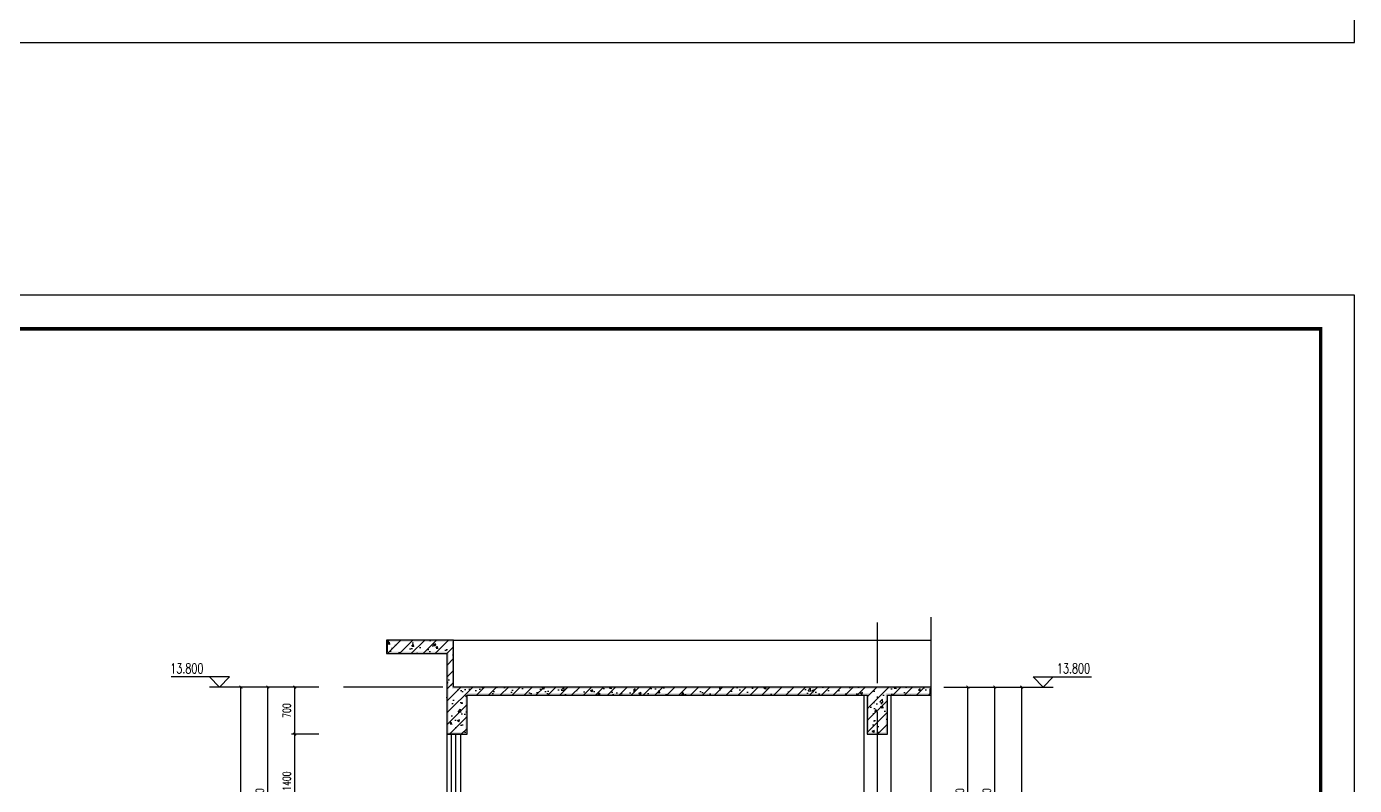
# Model space of a CAD drawing. Extents: x 5904849 to 6011887, y -826029 to -177002.
# Drawn here: x 5927156 to 5946899, y -770162 to -758873 of the extents above; entities that cross this region are included whole.
import ezdxf

# ---------------------------------------------------------------- set-up
doc = ezdxf.new("R2010")
doc.units = 0
doc.header["$LTSCALE"] = 1000
doc.header["$MEASUREMENT"] = 0
doc.linetypes.add('DOTE', pattern=[2.42, 2, -0.2, 0.02, -0.2])
doc.layers.get('0').update_dxf_attribs({"linetype": 'CONTINUOUS'})
doc.layers.get('Defpoints').update_dxf_attribs({"linetype": 'CONTINUOUS'})
for name, color, linetype in [('COLUMN', 9, 'CONTINUOUS'), ('DIM_ELEV', 3, 'CONTINUOUS'), ('DIM_SYMB', 3, 'CONTINUOUS'), ('DOTE', 252, 'CONTINUOUS'), ('PUB_DIM', 3, 'CONTINUOUS'), ('PUB_HATCH', 8, 'CONTINUOUS'), ('PUB_TEXT', 7, 'CONTINUOUS'), ('PUB_TITLE', 4, 'CONTINUOUS'), ('S_STAIR', 2, 'CONTINUOUS'), ('WINDOW', 4, 'CONTINUOUS')]:
    doc.layers.add(name, color=color, linetype=linetype)
doc.styles.add('_TCH_DIM', font='SIMPLEX', dxfattribs={"bigfont": 'GBCBIG'})
doc.styles.add('_TCH_DIM_T3', font='SIMPLEX', dxfattribs={"width": 0.705882, "bigfont": 'GBCBIG'})
doc.dimstyles.new('_TCH_ARCH&&50', dxfattribs={"dimtxt": 119, "dimasz": 40, "dimexe": 50, "dimexo": 100, "dimgap": 60.5, "dimtad": 1, "dimdec": 0, "dimzin": 0, "dimdsep": 46, "dimtxsty": '_TCH_DIM_T3', "dimblk": 'ARCHTICK', "dimcen": 0.09, "dimclrt": 7, "dimazin": 2, "dimtfac": 1, "dimtdec": 0, "dimtix": 1, "dimtmove": 2, "dimatfit": 3, "dimfxl": 0, "dimtolj": 1, "dimtzin": 0, "dimarcsym": 0})

# ---------------------------------------------------------------- blocks, each defined once
blk = doc.blocks.new('_ArchTick')
at = {"color": 0, "linetype": 'ByBlock', "const_width": 0.4}
blk.add_lwpolyline([(-0.5, -0.5), (0.5, 0.5)], dxfattribs=at)
blk = doc.blocks.new('*D333')
at = {"layer": 'Defpoints', "color": 0}
for p in [(5941094, -768698), (5941953, -768698), (5941094, -782498)]:
    blk.add_point(p, dxfattribs=at)
at = {"layer": 'PUB_DIM', "color": 0, "lineweight": -2}
for p, q in [((5941194, -768698), (5942003, -768698)), ((5941953, -782498), (5941953, -768698)), ((5941194, -782498), (5942003, -782498))]:
    blk.add_line(p, q, dxfattribs=at)
at = {"layer": 'PUB_DIM', "color": 0, "lineweight": -2, "xscale": 40, "yscale": 40, "zscale": 40}
for p, rotation in [((5941953, -768698), 90), ((5941953, -782498), 270)]:
    blk.add_blockref('_ArchTick', p, dxfattribs=dict(at, rotation=rotation))
at = {"layer": 'PUB_DIM', "color": 7, "insert": (5941833, -775598), "char_height": 119, "attachment_point": 5, "rotation": 90, "style": '_TCH_DIM_T3'}
blk.add_mtext('\\A1;13800', dxfattribs=at)
blk = doc.blocks.new('*D337')
at = {"layer": 'Defpoints', "color": 0}
for p in [(5940694, -768698), (5941553, -768698), (5940694, -771998)]:
    blk.add_point(p, dxfattribs=at)
at = {"layer": 'PUB_DIM', "color": 0, "lineweight": -2}
for p, q in [((5940794, -768698), (5941603, -768698)), ((5941553, -771998), (5941553, -768698)), ((5940794, -771998), (5941603, -771998))]:
    blk.add_line(p, q, dxfattribs=at)
at = {"layer": 'PUB_DIM', "color": 0, "lineweight": -2, "xscale": 40, "yscale": 40, "zscale": 40}
for p, rotation in [((5941553, -768698), 90), ((5941553, -771998), 270)]:
    blk.add_blockref('_ArchTick', p, dxfattribs=dict(at, rotation=rotation))
at = {"layer": 'PUB_DIM', "color": 7, "insert": (5941433, -770348), "char_height": 119, "attachment_point": 5, "rotation": 90, "style": '_TCH_DIM_T3'}
blk.add_mtext('\\A1;3300', dxfattribs=at)
blk = doc.blocks.new('*D344')
at = {"layer": 'Defpoints', "color": 0}
for p in [(5940694, -768698), (5941153, -768698), (5940694, -771998)]:
    blk.add_point(p, dxfattribs=at)
at = {"layer": 'PUB_DIM', "color": 0, "lineweight": -2}
for p, q in [((5940794, -768698), (5941203, -768698)), ((5941153, -771998), (5941153, -768698)), ((5940794, -771998), (5941203, -771998))]:
    blk.add_line(p, q, dxfattribs=at)
at = {"layer": 'PUB_DIM', "color": 0, "lineweight": -2, "xscale": 40, "yscale": 40, "zscale": 40}
for p, rotation in [((5941153, -768698), 90), ((5941153, -771998), 270)]:
    blk.add_blockref('_ArchTick', p, dxfattribs=dict(at, rotation=rotation))
at = {"layer": 'PUB_DIM', "color": 7, "insert": (5941033, -770348), "char_height": 119, "attachment_point": 5, "rotation": 90, "style": '_TCH_DIM_T3'}
blk.add_mtext('\\A1;3300', dxfattribs=at)
blk = doc.blocks.new('$TCHSYS$WIN2D')
for p, q in [((-0.5, 0.5), (0.5, 0.5)), ((-0.5, 0.5), (-0.5, -0.5)), ((0.5, 0.5), (0.5, -0.5)), ((0.5, 0.167), (-0.5, 0.167)), ((0.5, -0.167), (-0.5, -0.167)), ((-0.5, -0.5), (0.5, -0.5))]:
    blk.add_line(p, q)
blk = doc.blocks.new('*D363')
at = {"layer": 'Defpoints', "color": 0}
for p in [(5930344, -768698), (5931203, -768698), (5931203, -782798)]:
    blk.add_point(p, dxfattribs=at)
at = {"layer": 'PUB_DIM', "color": 0, "lineweight": -2}
for p, q in [((5931103, -768698), (5930294, -768698)), ((5930344, -782798), (5930344, -768698)), ((5931103, -782798), (5930294, -782798))]:
    blk.add_line(p, q, dxfattribs=at)
at = {"layer": 'PUB_DIM', "color": 0, "lineweight": -2, "xscale": 40, "yscale": 40, "zscale": 40}
for p, rotation in [((5930344, -768698), 90), ((5930344, -782798), 270)]:
    blk.add_blockref('_ArchTick', p, dxfattribs=dict(at, rotation=rotation))
at = {"layer": 'PUB_DIM', "color": 7, "insert": (5930224, -775748), "char_height": 119, "attachment_point": 5, "rotation": 90, "style": '_TCH_DIM_T3'}
blk.add_mtext('\\A1;14100', dxfattribs=at)
blk = doc.blocks.new('*D368')
at = {"layer": 'Defpoints', "color": 0}
for p in [(5930744, -768698), (5931603, -768698), (5931603, -771998)]:
    blk.add_point(p, dxfattribs=at)
at = {"layer": 'PUB_DIM', "color": 0, "lineweight": -2}
for p, q in [((5931503, -768698), (5930694, -768698)), ((5930744, -771998), (5930744, -768698)), ((5931503, -771998), (5930694, -771998))]:
    blk.add_line(p, q, dxfattribs=at)
at = {"layer": 'PUB_DIM', "color": 0, "lineweight": -2, "xscale": 40, "yscale": 40, "zscale": 40}
for p, rotation in [((5930744, -768698), 90), ((5930744, -771998), 270)]:
    blk.add_blockref('_ArchTick', p, dxfattribs=dict(at, rotation=rotation))
at = {"layer": 'PUB_DIM', "color": 7, "insert": (5930624, -770348), "char_height": 119, "attachment_point": 5, "rotation": 90, "style": '_TCH_DIM_T3'}
blk.add_mtext('\\A1;3300', dxfattribs=at)
blk = doc.blocks.new('*D380')
at = {"layer": 'Defpoints', "color": 0}
for p in [(5931144, -769398), (5931603, -769398), (5931603, -770798)]:
    blk.add_point(p, dxfattribs=at)
at = {"layer": 'PUB_DIM', "color": 0, "lineweight": -2}
for p, q in [((5931503, -769398), (5931094, -769398)), ((5931144, -770798), (5931144, -769398)), ((5931503, -770798), (5931094, -770798))]:
    blk.add_line(p, q, dxfattribs=at)
at = {"layer": 'PUB_DIM', "color": 0, "lineweight": -2, "xscale": 40, "yscale": 40, "zscale": 40}
for p, rotation in [((5931144, -769398), 90), ((5931144, -770798), 270)]:
    blk.add_blockref('_ArchTick', p, dxfattribs=dict(at, rotation=rotation))
at = {"layer": 'PUB_DIM', "color": 7, "insert": (5931024, -770098), "char_height": 119, "attachment_point": 5, "rotation": 90, "style": '_TCH_DIM_T3'}
blk.add_mtext('\\A1;1400', dxfattribs=at)
blk = doc.blocks.new('*D381')
at = {"layer": 'Defpoints', "color": 0}
for p in [(5931144, -768698), (5931603, -768698), (5931603, -769398)]:
    blk.add_point(p, dxfattribs=at)
at = {"layer": 'PUB_DIM', "color": 0, "lineweight": -2}
for p, q in [((5931503, -768698), (5931094, -768698)), ((5931144, -769398), (5931144, -768698)), ((5931503, -769398), (5931094, -769398))]:
    blk.add_line(p, q, dxfattribs=at)
at = {"layer": 'PUB_DIM', "color": 0, "lineweight": -2, "xscale": 40, "yscale": 40, "zscale": 40}
for p, rotation in [((5931144, -768698), 90), ((5931144, -769398), 270)]:
    blk.add_blockref('_ArchTick', p, dxfattribs=dict(at, rotation=rotation))
at = {"layer": 'PUB_DIM', "color": 7, "insert": (5931024, -769048), "char_height": 119, "attachment_point": 5, "rotation": 90, "style": '_TCH_DIM_T3'}
blk.add_mtext('\\A1;700', dxfattribs=at)

msp = doc.modelspace()

# ---------------------------------------------------------------- hatches: boundary and pattern name
at = {"layer": 'COLUMN'}
for points in [[(5933505.9, -767998.3), (5932505.9, -767998.3), (5932530.9, -768023.3), (5933480.9, -768023.3)], [(5932505.9, -767998.3), (5932505.9, -768198.3), (5932530.9, -768173.3), (5932530.9, -768023.3)], [(5933505.9, -768698.3), (5933505.9, -767998.3), (5933480.9, -768023.3), (5933480.9, -768723.3)], [(5932505.9, -768198.3), (5933405.9, -768198.3), (5933430.9, -768173.3), (5932530.9, -768173.3)], [(5933405.9, -768198.3), (5933405.9, -769398.3), (5933430.9, -769373.3), (5933430.9, -768173.3)], [(5940604, -768698.3), (5933505.9, -768698.3), (5933480.9, -768723.3), (5940579, -768723.3)], [(5940604, -768818.3), (5940604, -768698.3), (5940579, -768723.3), (5940579, -768793.3)], [(5933705.9, -769398.3), (5933705.9, -768818.3), (5933680.9, -768793.3), (5933680.9, -769373.3)], [(5933705.9, -768818.3), (5939655.9, -768818.3), (5939680.9, -768793.3), (5933680.9, -768793.3)], [(5939655.9, -768818.3), (5939655.9, -769398.3), (5939680.9, -769373.3), (5939680.9, -768793.3)], [(5939955.9, -769398.3), (5939955.9, -768818.3), (5939930.9, -768793.3), (5939930.9, -769373.3)], [(5939955.9, -768818.3), (5940604, -768818.3), (5940579, -768793.3), (5939930.9, -768793.3)], [(5933405.9, -769398.3), (5933705.9, -769398.3), (5933680.9, -769373.3), (5933430.9, -769373.3)], [(5939655.9, -769398.3), (5939955.9, -769398.3), (5939930.9, -769373.3), (5939680.9, -769373.3)]]:
    msp.add_hatch(color=0, dxfattribs=at).paths.add_polyline_path(points)
at = {"layer": 'PUB_HATCH'}
h = msp.add_hatch(dxfattribs=at)
h.set_pattern_fill('钢筋混凝土', color=256, scale=50, style=0)
h.set_pattern_definition([(45, (0, 0), (-88.3883476, 88.3883476), []), (50, (0, 0), (358.630091, -31.376067), [37.5, -412.5]), (355, (0, 0), (-69.375667, 376.096067), [30, -330]), (100.4514, (29.9, -2.6), (289.25469, 344.719771), [31.870095, -350.571056]), (46.1842, (0, 100), (533.620524, -82.759507), [56.25, -618.75]), (96.6356, (44.47, 93.1), (467.331353, 487.058935), [47.805144, -525.8565]), (351.1842, (0, 100), (467.330973, 487.0593), [45, -495]), (21, (50, 75), (298.453526, -201.309445), [37.5, -412.5]), (326, (50, 75), (121.657666, 362.575023), [30, -330]), (71.4514, (74.87, 58.22), (420.111314, 161.265248), [31.870095, -350.571056]), (37.5, (0, 0), (6.0799277, 166.446927), [0, -326, 0, -335, 0, -331.25]), (7.5, (0, 0), (131.5347687, 197.205856), [0, -191, 0, -318.5, 0, -126.25]), (327.5, (-111.5, 0), (266.911218, -11.277436), [0, -125, 0, -390, 0, -517.5]), (317.5, (-161.5, 0), (291.593085, 50.052491), [0, -162.5, 0, -259, 0, -367.5])])
h.paths.add_polyline_path([(5940604, -768698.3), (5933505.9, -768698.3), (5933505.9, -767998.3), (5932505.9, -767998.3), (5932505.9, -768198.3), (5933405.9, -768198.3), (5933405.9, -769398.3), (5933705.9, -769398.3), (5933705.9, -768818.3), (5939655.9, -768818.3), (5939655.9, -769398.3), (5939955.9, -769398.3), (5939955.9, -768818.3), (5940604, -768818.3)])

# ---------------------------------------------------------------- linework, layer by layer
at = {"color": 0}
for p, q in [((5933505.9, -767998.3), (5940604, -767998.3)), ((5939605.9, -768818.3), (5939605.9, -771998.3)), ((5940005.9, -768818.3), (5940005.9, -771998.3))]:
    msp.add_line(p, q, dxfattribs=at)
at = {"layer": 'COLUMN', "color": 0}
for p, q in [((5933505.9, -767998.3), (5932505.9, -767998.3)), ((5932505.9, -767998.3), (5932505.9, -768198.3)), ((5933505.9, -768698.3), (5933505.9, -767998.3)), ((5932505.9, -768198.3), (5933405.9, -768198.3)), ((5933405.9, -768198.3), (5933405.9, -769398.3)), ((5940604, -768698.3), (5933505.9, -768698.3)), ((5940604, -768818.3), (5940604, -768698.3)), ((5933705.9, -769398.3), (5933705.9, -768818.3)), ((5933705.9, -768818.3), (5939655.9, -768818.3)), ((5939655.9, -768818.3), (5939655.9, -769398.3)), ((5939955.9, -769398.3), (5939955.9, -768818.3)), ((5939955.9, -768818.3), (5940604, -768818.3)), ((5933405.9, -769398.3), (5933705.9, -769398.3)), ((5939655.9, -769398.3), (5939955.9, -769398.3))]:
    msp.add_line(p, q, dxfattribs=at)
at = {"layer": 'DIM_ELEV'}
for p, q in [((5930175.9, -768548.3), (5929307.1, -768548.3)), ((5930025.9, -768698.3), (5929875.9, -768548.3)), ((5930025.9, -768698.3), (5930175.9, -768548.3)), ((5942271.3, -768698.3), (5942121.3, -768548.3)), ((5942121.3, -768548.3), (5942990, -768548.3)), ((5942271.3, -768698.3), (5942421.3, -768548.3)), ((5930609.2, -768698.3), (5929875.9, -768698.3)), ((5941687.9, -768698.3), (5942421.3, -768698.3))]:
    msp.add_line(p, q, dxfattribs=at)
at = {"layer": 'DIM_SYMB', "color": 0}
msp.add_lwpolyline([(5940604, -782798.3), (5940604, -775285.5), (5940499, -775247.3), (5940709, -775210.2), (5940604, -775173), (5940604, -767660.2)], dxfattribs=at)
at = {"layer": 'DOTE', "linetype": 'DOTE'}
msp.add_line((5939805.9, -783159.3), (5939805.9, -767735.7), dxfattribs=at)
at = {"layer": 'DOTE', "color": 251, "linetype": 'DOTE'}
msp.add_line((5940604, -768698.3), (5931867.8, -768698.3), dxfattribs=at)
at = {"layer": 'PUB_TITLE', "color": 4}
for points in [[(5904849.4, -759110.4), (5946899.4, -759110.4), (5946899.4, -729410.4), (5904849.4, -729410.4)], [(5904849.4, -792569.5), (5946899.4, -792569.5), (5946899.4, -762869.5), (5904849.4, -762869.5)]]:
    msp.add_lwpolyline(points, close=True, dxfattribs=at)
at = {"layer": 'PUB_TITLE', "color": 4, "const_width": 50}
msp.add_lwpolyline([(5906099.4, -792069.5), (5946399.4, -792069.5), (5946399.4, -763369.5), (5906099.4, -763369.5)], close=True, dxfattribs=at)
at = {"layer": 'S_STAIR'}
msp.add_lwpolyline([(5940604, -768698.3), (5933505.9, -768698.3), (5933505.9, -767998.3), (5932505.9, -767998.3), (5932505.9, -768198.3), (5933405.9, -768198.3), (5933405.9, -769398.3), (5933705.9, -769398.3), (5933705.9, -768818.3), (5939655.9, -768818.3), (5939655.9, -769398.3), (5939955.9, -769398.3), (5939955.9, -768818.3), (5940604, -768818.3)], dxfattribs=at)

# ---------------------------------------------------------------- block references
at = {"layer": 'WINDOW', "linetype": 'ByBlock', "xscale": -1399.999999888067, "yscale": -200.0000051602256, "zscale": -1399.999999888067, "rotation": 90.00000003743598}
msp.add_blockref('$TCHSYS$WIN2D', (5933505.9, -770098.3), dxfattribs=at)

# ---------------------------------------------------------------- texts
at = {"layer": 'PUB_TEXT', "style": '_TCH_DIM', "width": 0.705882}
for p in [(5929292.1, -768495.8), (5942475, -768495.8)]:
    msp.add_text('13.800', height=148.75, dxfattribs=at).set_placement(p)

# ---------------------------------------------------------------- dimensions: what is measured, and where the dimension line sits
at = {"layer": 'PUB_DIM'}
for p1, p2, distance, picture, middle in [((5931203.2, -782798.3), (5931203.2, -768698.3), 859, '*D363', (5930224.2, -775748.3)), ((5931603.2, -771998.3), (5931603.2, -768698.3), 859, '*D368', (5930624.2, -770348.3)), ((5940693.9, -771998.3), (5940693.9, -768698.3), -859, '*D337', (5941432.9, -770348.3)), ((5941093.9, -782498.3), (5941093.9, -768698.3), -859, '*D333', (5941832.9, -775598.3))]:
    dim = msp.add_aligned_dim(p1=p1, p2=p2, distance=distance, dimstyle='_TCH_ARCH&&50', dxfattribs=at)
    dim.commit()
    dim.dimension.update_dxf_attribs({"geometry": picture, "text_midpoint": middle})
at = {"layer": 'PUB_DIM', "color": 0}
for p1, p2, distance, picture, middle in [((5931603.2, -769398.3), (5931603.2, -768698.3), 459, '*D381', (5931024.2, -769048.3)), ((5940693.9, -771998.3), (5940693.9, -768698.3), -459, '*D344', (5941032.9, -770348.3)), ((5931603.2, -770798.3), (5931603.2, -769398.3), 459, '*D380', (5931024.2, -770098.3))]:
    dim = msp.add_aligned_dim(p1=p1, p2=p2, distance=distance, dimstyle='_TCH_ARCH&&50', dxfattribs=at)
    dim.commit()
    dim.dimension.update_dxf_attribs({"geometry": picture, "text_midpoint": middle})

doc.saveas('drawing.dxf')
